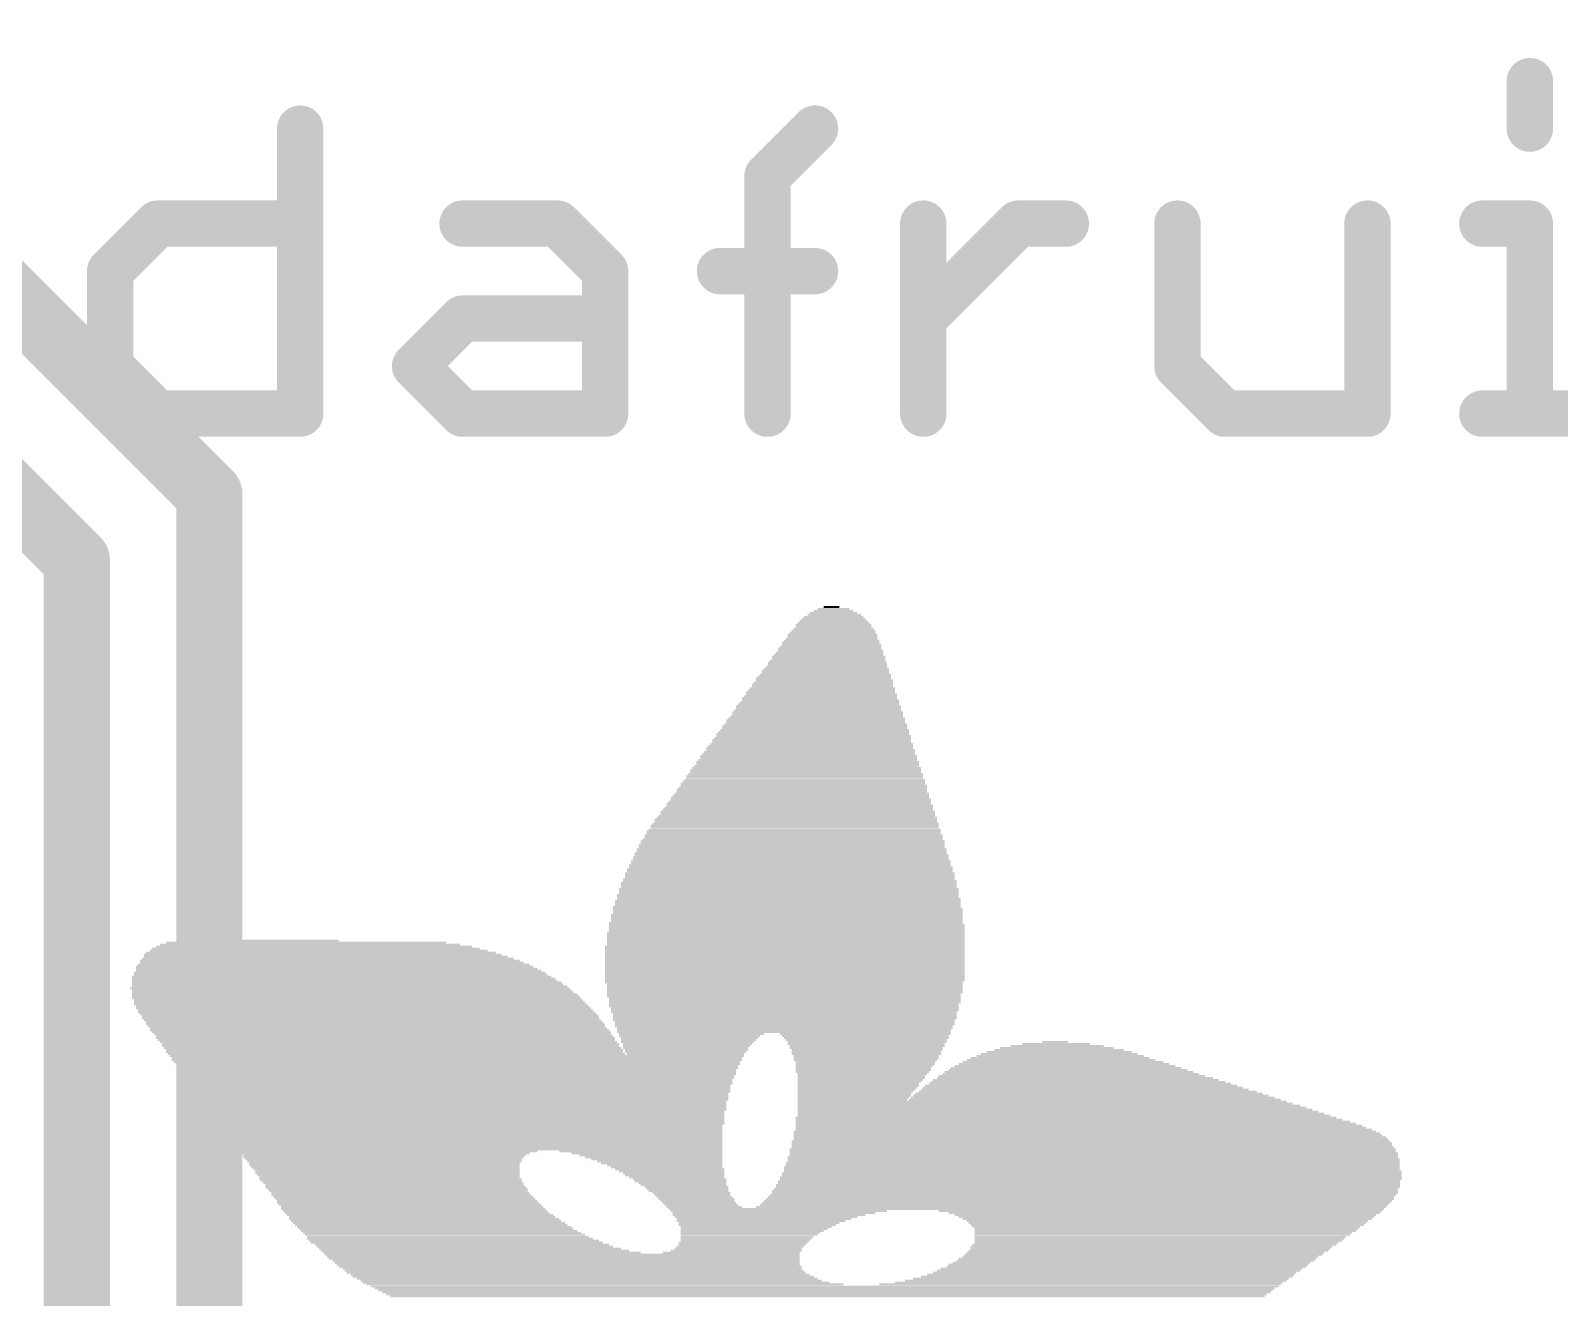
# Model space of a CAD drawing. Extents: x 0 to 40, y -0.1 to 39.1.
# Drawn here: x 27 to 32.86, y 23.08 to 27.94 of the extents above; entities that cross this region are included whole.
import ezdxf

# ---------------------------------------------------------------- set-up
doc = ezdxf.new("R2010")
doc.units = 0
doc.layers.add('1', color=12, linetype='CONTINUOUS')
doc.layers.add('21', color=40, linetype='CONTINUOUS')

# ---------------------------------------------------------------- blocks, each defined once
blk = doc.blocks.new('RECT')
blk.add_solid([(-0.5, -0.5), (0.5, -0.5), (-0.5, 0.5), (0.5, 0.5)])

msp = doc.modelspace()

# ---------------------------------------------------------------- linework, layer by layer
at = {"layer": '1', "const_width": 0.254}
for points in [[(26.035, 27.813), (27.686, 26.162)], [(25.781, 27.305), (27.178, 25.908)], [(27.686, 26.162), (27.686, 13.081)], [(27.178, 25.908), (27.178, 13.335)]]:
    msp.add_lwpolyline(points, dxfattribs=at)
at = {"layer": '1', "const_width": 0.127}
for points in [[(27.7495, 26.162, 1), (27.6225, 26.162)], [(27.6411, 26.1171, 1), (27.7309, 26.2069)], [(27.2415, 25.908, 1), (27.1145, 25.908)], [(27.1331, 25.8631, 1), (27.2229, 25.9529)]]:
    msp.add_lwpolyline(points, format="xyb", dxfattribs=at)
at = {"layer": '21', "const_width": 0.1778}
for points in [[(32.7501, 27.7462), (32.7501, 27.564)], [(28.0344, 27.564), (28.0344, 26.4709)], [(29.8266, 27.3818), (30.0088, 27.564)], [(29.8266, 26.4709), (29.8266, 27.3818)], [(27.3056, 27.0175), (27.4878, 27.1997)], [(27.4878, 27.1997), (28.0344, 27.1997)], [(28.6572, 27.1997), (29.0216, 27.1997)], [(29.0216, 27.1997), (29.2038, 27.0175)], [(30.424, 26.4709), (30.424, 27.1997)], [(30.424, 26.8353), (30.7884, 27.1997)], [(30.7884, 27.1997), (30.9706, 27.1997)], [(31.3985, 27.1997), (31.3985, 26.6531)], [(32.1272, 26.4709), (32.1272, 27.1997)], [(32.5679, 27.1997), (32.7501, 27.1997)], [(32.7501, 27.1997), (32.7501, 26.4709)], [(27.3056, 26.6531), (27.3056, 27.0175)], [(29.2038, 27.0175), (29.2038, 26.4709)], [(29.6444, 27.0175), (30.0088, 27.0175)], [(28.475, 26.6531), (28.6572, 26.8353)], [(28.6572, 26.8353), (29.2038, 26.8353)], [(27.4878, 26.4709), (27.3056, 26.6531)], [(28.6572, 26.4709), (28.475, 26.6531)], [(31.3985, 26.6531), (31.5807, 26.4709)], [(28.0344, 26.4709), (27.4878, 26.4709)], [(29.2038, 26.4709), (28.6572, 26.4709)], [(31.5807, 26.4709), (32.1272, 26.4709)], [(32.5679, 26.4709), (32.9323, 26.4709)]]:
    msp.add_lwpolyline(points, dxfattribs=at)
at = {"layer": '21', "const_width": 0.0889}
for points in [[(32.7945, 27.7462, 1), (32.7056, 27.7462)], [(28.0788, 27.564, 1), (27.9899, 27.564)], [(30.0402, 27.5326, 1), (29.9773, 27.5955)], [(32.7056, 27.564, 1), (32.7945, 27.564)], [(29.871, 27.3818, 1), (29.7821, 27.3818)], [(29.7952, 27.4133, 1), (29.858, 27.3504)], [(27.4878, 27.2441, 1), (27.4878, 27.1552)], [(27.5192, 27.1682, 1), (27.4564, 27.2311)], [(28.0344, 27.1552, 1), (28.0344, 27.2441)], [(28.6572, 27.2441, 1), (28.6572, 27.1552)], [(29.053, 27.2311, 1), (28.9901, 27.1682)], [(29.0216, 27.1552, 1), (29.0216, 27.2441)], [(30.4684, 27.1997, 1), (30.3795, 27.1997)], [(30.7884, 27.2441, 1), (30.7884, 27.1552)], [(30.8198, 27.1682, 1), (30.7569, 27.2311)], [(30.9706, 27.1552, 1), (30.9706, 27.2441)], [(31.4429, 27.1997, 1), (31.354, 27.1997)], [(32.1717, 27.1997, 1), (32.0828, 27.1997)], [(32.5679, 27.2441, 1), (32.5679, 27.1552)], [(32.7945, 27.1997, 1), (32.7056, 27.1997)], [(32.7501, 27.1552, 1), (32.7501, 27.2441)], [(27.3501, 27.0175, 1), (27.2612, 27.0175)], [(27.2742, 27.0489, 1), (27.337, 26.986)], [(29.2482, 27.0175, 1), (29.1593, 27.0175)], [(29.1723, 26.986, 1), (29.2352, 27.0489)], [(29.6444, 27.0619, 1), (29.6444, 26.973)], [(30.0088, 26.973, 1), (30.0088, 27.0619)], [(28.6572, 26.8797, 1), (28.6572, 26.7908)], [(28.6886, 26.8038, 1), (28.6258, 26.8667)], [(29.2038, 26.7908, 1), (29.2038, 26.8797)], [(30.3926, 26.8667, 1), (30.4554, 26.8038)], [(27.337, 26.6845, 1), (27.2742, 26.6217)], [(28.5064, 26.6845, 1), (28.4436, 26.6217)], [(31.4299, 26.6845, 1), (31.3671, 26.6217)], [(27.2612, 26.6531, 1), (27.3501, 26.6531)], [(28.4436, 26.6845, 1), (28.5064, 26.6217)], [(31.354, 26.6531, 1), (31.4429, 26.6531)], [(27.4878, 26.5154, 1), (27.4878, 26.4264)], [(28.0344, 26.4264, 1), (28.0344, 26.5154)], [(28.6572, 26.5154, 1), (28.6572, 26.4264)], [(29.2038, 26.4264, 1), (29.2038, 26.5154)], [(31.5807, 26.5154, 1), (31.5807, 26.4264)], [(32.1272, 26.4264, 1), (32.1272, 26.5154)], [(32.5679, 26.5154, 1), (32.5679, 26.4264)], [(27.4564, 26.4395, 1), (27.5192, 26.5023)], [(27.9899, 26.4709, 1), (28.0788, 26.4709)], [(28.6258, 26.4395, 1), (28.6886, 26.5023)], [(29.1593, 26.4709, 1), (29.2482, 26.4709)], [(29.7821, 26.4709, 1), (29.871, 26.4709)], [(30.3795, 26.4709, 1), (30.4684, 26.4709)], [(31.5492, 26.4395, 1), (31.6121, 26.5023)], [(32.0828, 26.4709, 1), (32.1717, 26.4709)], [(32.7056, 26.4709, 1), (32.7945, 26.4709)]]:
    msp.add_lwpolyline(points, format="xyb", dxfattribs=at)

# ---------------------------------------------------------------- block references
at = {"layer": '21'}
for p, xscale, yscale in [((30.0797, 25.6762), 0.2591, 0.0076), ((30.0797, 25.6838), 0.2438, 0.0077), ((30.0797, 25.6915), 0.2286, 0.0076), ((30.0835, 25.6991), 0.2058, 0.0076), ((30.0797, 25.7067), 0.1829, 0.0076), ((30.0797, 25.7143), 0.1524, 0.0076), ((30.0797, 25.7219), 0.1219, 0.0077), ((30.0721, 25.7296), 0.0609, 0.0076), ((30.0759, 25.6229), 0.3429, 0.0076), ((30.0759, 25.6305), 0.3277, 0.0076), ((30.0797, 25.6381), 0.32, 0.0076), ((30.0797, 25.6457), 0.3048, 0.0077), ((30.0797, 25.661), 0.2896, 0.0076), ((30.0797, 25.6534), 0.2896, 0.0076), ((30.0797, 25.6686), 0.2743, 0.0076), ((30.0645, 25.5695), 0.3963, 0.0077), ((30.0683, 25.5619), 0.4039, 0.0076), ((30.0683, 25.5772), 0.3887, 0.0076), ((30.0721, 25.5848), 0.381, 0.0076), ((30.0683, 25.5924), 0.3733, 0.0076), ((30.0721, 25.6), 0.3657, 0.0076), ((30.0721, 25.6076), 0.3505, 0.0077), ((30.0759, 25.6153), 0.3429, 0.0076), ((30.053, 25.501), 0.4648, 0.0076), ((30.0568, 25.5162), 0.4572, 0.0076), ((30.0568, 25.5086), 0.4572, 0.0076), ((30.0568, 25.5238), 0.442, 0.0076), ((30.0607, 25.5391), 0.4343, 0.0076), ((30.0607, 25.5314), 0.4343, 0.0077), ((30.0607, 25.5467), 0.4191, 0.0076), ((30.0645, 25.5543), 0.4115, 0.0076), ((30.0416, 25.4552), 0.5182, 0.0077), ((30.0454, 25.4476), 0.5258, 0.0076), ((30.0454, 25.4629), 0.5106, 0.0076), ((30.0492, 25.4705), 0.503, 0.0076), ((30.0492, 25.4857), 0.4876, 0.0076), ((30.0492, 25.4781), 0.4876, 0.0076), ((30.053, 25.4933), 0.48, 0.0077), ((30.0302, 25.3867), 0.5867, 0.0076), ((30.0302, 25.4019), 0.5715, 0.0076), ((30.034, 25.3943), 0.5791, 0.0076), ((30.034, 25.4095), 0.5639, 0.0076), ((30.0378, 25.4171), 0.5563, 0.0077), ((30.0378, 25.4324), 0.541, 0.0076), ((30.0378, 25.4248), 0.541, 0.0076), ((30.0416, 25.44), 0.5334, 0.0076), ((30.0188, 25.3257), 0.6553, 0.0076), ((30.0188, 25.3333), 0.6401, 0.0076), ((30.0226, 25.3486), 0.6325, 0.0076), ((30.0226, 25.341), 0.6325, 0.0077), ((30.0225, 25.3562), 0.6172, 0.0076), ((30.0263, 25.3638), 0.6096, 0.0076), ((30.0264, 25.379), 0.5943, 0.0077), ((30.0302, 25.3714), 0.6019, 0.0076), ((30.0073, 25.2724), 0.7086, 0.0076), ((30.0111, 25.28), 0.701, 0.0076), ((30.0111, 25.2952), 0.6858, 0.0076), ((30.0111, 25.2876), 0.6858, 0.0076), ((30.0149, 25.3029), 0.6782, 0.0077), ((30.0149, 25.3105), 0.663, 0.0076), ((30.0188, 25.3181), 0.6553, 0.0076), ((29.9959, 25.219), 0.762, 0.0076), ((29.9959, 25.2114), 0.762, 0.0076), ((29.9997, 25.2267), 0.7544, 0.0077), ((30.0035, 25.2343), 0.7468, 0.0076), ((29.9997, 25.2419), 0.7391, 0.0076), ((30.0035, 25.2495), 0.7315, 0.0076), ((30.0073, 25.2571), 0.7239, 0.0076), ((30.0073, 25.2648), 0.7086, 0.0077), ((29.9844, 25.1581), 0.8306, 0.0076), ((29.9844, 25.1505), 0.8306, 0.0077), ((29.9845, 25.1657), 0.8153, 0.0076), ((29.9883, 25.1733), 0.8077, 0.0076), ((29.9883, 25.1886), 0.7925, 0.0077), ((29.9921, 25.1809), 0.8001, 0.0076), ((29.9921, 25.1962), 0.7849, 0.0076), ((29.9959, 25.2038), 0.7773, 0.0076), ((29.973, 25.0895), 0.8992, 0.0076), ((29.973, 25.1047), 0.884, 0.0076), ((29.973, 25.0971), 0.884, 0.0076), ((29.9769, 25.1124), 0.8763, 0.0077), ((29.9768, 25.12), 0.861, 0.0076), ((29.9806, 25.1352), 0.8534, 0.0076), ((29.9806, 25.1276), 0.8534, 0.0076), ((29.9806, 25.1428), 0.8382, 0.0076), ((29.9616, 25.0362), 0.9525, 0.0077), ((29.9616, 25.0514), 0.9373, 0.0076), ((29.9654, 25.0438), 0.9449, 0.0076), ((29.9654, 25.059), 0.9296, 0.0076), ((29.9692, 25.0666), 0.922, 0.0076), ((29.9692, 25.0819), 0.9068, 0.0076), ((29.9692, 25.0743), 0.9068, 0.0077), ((29.9464, 24.9752), 1.0135, 0.0076), ((29.9502, 24.9828), 1.0059, 0.0076), ((29.9501, 24.9981), 0.9906, 0.0077), ((29.954, 24.9904), 0.9983, 0.0076), ((29.954, 25.0057), 0.9829, 0.0076), ((29.9578, 25.0133), 0.9753, 0.0076), ((29.9578, 25.0285), 0.9601, 0.0076), ((29.9578, 25.0209), 0.9601, 0.0076), ((29.9349, 24.9142), 1.082, 0.0076), ((29.9387, 24.9219), 1.0744, 0.0077), ((29.9387, 24.9295), 1.0592, 0.0076), ((29.9425, 24.9447), 1.0516, 0.0076), ((29.9425, 24.9371), 1.0516, 0.0076), ((29.9426, 24.9523), 1.0363, 0.0076), ((29.9464, 24.96), 1.0287, 0.0077), ((29.9502, 24.9676), 1.0211, 0.0076), ((29.9273, 24.8685), 1.1278, 0.0076), ((29.9273, 24.8609), 1.1278, 0.0076), ((29.9311, 24.8761), 1.1202, 0.0076), ((29.9311, 24.8914), 1.1049, 0.0076), ((29.9311, 24.8838), 1.1049, 0.0077), ((29.9349, 24.899), 1.0972, 0.0076), ((29.9349, 24.9066), 1.082, 0.0076), ((29.9197, 24.7999), 1.1887, 0.0076), ((29.9197, 24.8152), 1.1735, 0.0076), ((29.9197, 24.8076), 1.1735, 0.0077), ((29.9235, 24.8304), 1.1659, 0.0076), ((29.9235, 24.8228), 1.1659, 0.0076), ((29.9235, 24.838), 1.1506, 0.0076), ((29.9273, 24.8533), 1.143, 0.0076), ((29.9273, 24.8457), 1.143, 0.0077), ((29.9121, 24.739), 1.2345, 0.0076), ((29.9159, 24.7542), 1.2269, 0.0076), ((29.9159, 24.7466), 1.2269, 0.0076), ((29.9159, 24.7695), 1.2115, 0.0077), ((29.9159, 24.7618), 1.2115, 0.0076), ((29.9159, 24.7847), 1.1963, 0.0076), ((29.9197, 24.7771), 1.2039, 0.0076), ((29.9197, 24.7923), 1.1887, 0.0076), ((29.9083, 24.6856), 1.2725, 0.0076), ((29.9121, 24.7085), 1.2649, 0.0076), ((29.9121, 24.7009), 1.2649, 0.0076), ((29.9121, 24.6933), 1.2649, 0.0077), ((29.9121, 24.7237), 1.2497, 0.0076), ((29.9121, 24.7161), 1.2497, 0.0076), ((29.9159, 24.7314), 1.2421, 0.0077), ((29.9044, 24.6247), 1.3106, 0.0076), ((29.9082, 24.6475), 1.303, 0.0076), ((29.9082, 24.6399), 1.303, 0.0076), ((29.9082, 24.6323), 1.303, 0.0076), ((29.9082, 24.6704), 1.2878, 0.0076), ((29.9082, 24.6628), 1.2878, 0.0076), ((29.9082, 24.6552), 1.2878, 0.0077), ((29.9121, 24.678), 1.2801, 0.0076), ((29.9007, 24.579), 1.3335, 0.0077), ((29.9045, 24.5713), 1.3411, 0.0076), ((29.9045, 24.5637), 1.3411, 0.0076), ((29.9045, 24.6018), 1.3259, 0.0076), ((29.9045, 24.5942), 1.3259, 0.0076), ((29.9045, 24.5866), 1.3259, 0.0076), ((29.9044, 24.6171), 1.3106, 0.0077), ((29.9083, 24.6094), 1.3183, 0.0076), ((29.8968, 24.518), 1.3564, 0.0076), ((29.9006, 24.5104), 1.364, 0.0076), ((29.9006, 24.5485), 1.3488, 0.0076), ((29.9006, 24.5409), 1.3488, 0.0077), ((29.9006, 24.5332), 1.3488, 0.0076), ((29.9006, 24.5256), 1.3488, 0.0076), ((29.9045, 24.5561), 1.3411, 0.0076), ((27.8813, 24.4494), 0.602, 0.0076), ((29.8968, 24.4799), 1.3716, 0.0076), ((29.8968, 24.4723), 1.3716, 0.0076), ((29.8968, 24.4647), 1.3716, 0.0077), ((29.8968, 24.457), 1.3716, 0.0076), ((29.8968, 24.4494), 1.3716, 0.0076), ((29.9006, 24.5028), 1.364, 0.0077), ((29.9006, 24.4951), 1.364, 0.0076), ((29.9006, 24.4875), 1.364, 0.0076), ((28.1213, 24.3961), 1.3716, 0.0076), ((28.1328, 24.3885), 1.3945, 0.0077), ((28.1137, 24.4037), 1.3411, 0.0076), ((28.1061, 24.4113), 1.2954, 0.0076), ((28.0947, 24.4189), 1.2573, 0.0076), ((28.0871, 24.4266), 1.2115, 0.0077), ((28.0718, 24.4342), 1.1506, 0.0076), ((28.0566, 24.4418), 1.0744, 0.0076), ((29.893, 24.4266), 1.3792, 0.0077), ((29.893, 24.4189), 1.3792, 0.0076), ((29.893, 24.4113), 1.3792, 0.0076), ((29.893, 24.4037), 1.3792, 0.0076), ((29.893, 24.3961), 1.3792, 0.0076), ((29.893, 24.3885), 1.3792, 0.0077), ((29.8968, 24.4418), 1.3716, 0.0076), ((29.8968, 24.4342), 1.3716, 0.0076), ((28.1861, 24.3275), 1.5774, 0.0076), ((28.1671, 24.3504), 1.524, 0.0077), ((28.1747, 24.3427), 1.5392, 0.0076), ((28.1823, 24.3351), 1.5544, 0.0076), ((28.1633, 24.358), 1.5011, 0.0076), ((28.148, 24.3732), 1.4554, 0.0076), ((28.1557, 24.3656), 1.4707, 0.0076), ((28.1404, 24.3808), 1.425, 0.0076), ((29.893, 24.3808), 1.3792, 0.0076), ((29.893, 24.3732), 1.3792, 0.0076), ((29.893, 24.3656), 1.3792, 0.0076), ((29.893, 24.358), 1.3792, 0.0076), ((29.893, 24.3504), 1.3792, 0.0077), ((29.893, 24.3427), 1.3792, 0.0076), ((29.893, 24.3351), 1.3792, 0.0076), ((29.893, 24.3275), 1.3792, 0.0076), ((28.1937, 24.3123), 1.6078, 0.0077), ((28.2014, 24.3046), 1.6231, 0.0076), ((28.2051, 24.297), 1.6307, 0.0076), ((28.2127, 24.2894), 1.6459, 0.0076), ((28.2166, 24.2818), 1.6536, 0.0076), ((28.2242, 24.2742), 1.6688, 0.0077), ((28.1899, 24.3199), 1.585, 0.0076), ((29.893, 24.3199), 1.3792, 0.0076), ((29.893, 24.3123), 1.3792, 0.0077), ((29.893, 24.3046), 1.3792, 0.0076), ((29.893, 24.297), 1.3792, 0.0076), ((29.8892, 24.2894), 1.3716, 0.0076), ((29.893, 24.2818), 1.364, 0.0076), ((29.893, 24.2742), 1.364, 0.0077), ((28.2242, 24.2665), 1.684, 0.0076), ((28.2318, 24.2589), 1.684, 0.0076), ((28.2356, 24.2513), 1.6917, 0.0076), ((28.2432, 24.2437), 1.7069, 0.0076), ((28.2471, 24.2361), 1.7145, 0.0077), ((28.2508, 24.2284), 1.7221, 0.0076), ((28.2585, 24.2208), 1.7222, 0.0076), ((28.2623, 24.2132), 1.7298, 0.0076), ((29.893, 24.2665), 1.364, 0.0076), ((29.893, 24.2589), 1.364, 0.0076), ((29.893, 24.2513), 1.364, 0.0076), ((29.8892, 24.2437), 1.3564, 0.0076), ((29.8892, 24.2361), 1.3564, 0.0077), ((29.893, 24.2284), 1.3488, 0.0076), ((29.893, 24.2208), 1.3488, 0.0076), ((29.893, 24.2132), 1.3488, 0.0076), ((28.2661, 24.2056), 1.7374, 0.0076), ((28.2737, 24.198), 1.7373, 0.0077), ((28.2776, 24.1903), 1.7449, 0.0076), ((28.2852, 24.1827), 1.745, 0.0076), ((28.289, 24.1751), 1.7526, 0.0076), ((28.2966, 24.1675), 1.7526, 0.0076), ((28.3042, 24.1599), 1.7526, 0.0077), ((28.3042, 24.1522), 1.7526, 0.0076), ((29.8892, 24.2056), 1.3411, 0.0076), ((29.8892, 24.198), 1.3411, 0.0077), ((29.893, 24.1903), 1.3335, 0.0076), ((29.893, 24.1827), 1.3335, 0.0076), ((29.8892, 24.1751), 1.3259, 0.0076), ((29.893, 24.1675), 1.3182, 0.0076), ((29.893, 24.1599), 1.3182, 0.0077), ((29.893, 24.1522), 1.3182, 0.0076), ((28.3118, 24.1446), 1.7526, 0.0076), ((28.3195, 24.137), 1.7526, 0.0076), ((28.3233, 24.1294), 1.7602, 0.0076), ((28.3271, 24.1218), 1.7526, 0.0077), ((28.3347, 24.1141), 1.7526, 0.0076), ((28.3385, 24.1065), 1.7602, 0.0076), ((28.3461, 24.0989), 1.7602, 0.0076), ((29.8892, 24.1446), 1.3106, 0.0076), ((29.893, 24.137), 1.303, 0.0076), ((29.893, 24.1294), 1.303, 0.0076), ((29.8892, 24.1218), 1.2954, 0.0077), ((29.893, 24.1141), 1.2878, 0.0076), ((29.8892, 24.1065), 1.2802, 0.0076), ((29.8892, 24.0989), 1.2802, 0.0076), ((28.3499, 24.0913), 1.7526, 0.0076), ((28.3576, 24.0837), 1.7526, 0.0077), ((28.3614, 24.076), 1.7602, 0.0076), ((28.3652, 24.0684), 1.7526, 0.0076), ((28.3728, 24.0608), 1.7526, 0.0076), ((28.3804, 24.0532), 1.7526, 0.0076), ((28.3804, 24.0456), 1.7526, 0.0077), ((28.388, 24.0379), 1.7526, 0.0076), ((29.5272, 24.0837), 0.541, 0.0077), ((29.5349, 24.0913), 0.5563, 0.0076), ((29.5272, 24.076), 0.5258, 0.0076), ((29.5234, 24.0684), 0.5182, 0.0076), ((29.5196, 24.0608), 0.5106, 0.0076), ((29.5158, 24.0456), 0.4876, 0.0077), ((29.512, 24.0379), 0.48, 0.0076), ((29.5197, 24.0532), 0.4953, 0.0076), ((30.2016, 24.0913), 0.6554, 0.0076), ((30.2016, 24.0837), 0.64, 0.0077), ((30.2054, 24.076), 0.6324, 0.0076), ((30.2054, 24.0684), 0.6172, 0.0076), ((30.2092, 24.0608), 0.6096, 0.0076), ((30.2054, 24.0532), 0.602, 0.0076), ((30.2092, 24.0456), 0.5944, 0.0077), ((30.2054, 24.0379), 0.5868, 0.0076), ((30.937, 24.0379), 0.4343, 0.0076), ((30.937, 24.0456), 0.3581, 0.0077), ((30.9332, 24.0532), 0.2591, 0.0076), ((30.9293, 24.0608), 0.099, 0.0076), ((28.3957, 24.0303), 1.7526, 0.0076), ((28.3957, 24.0227), 1.7526, 0.0076), ((28.4033, 24.0151), 1.7526, 0.0076), ((28.6357, 24.0075), 2.2022, 0.0077), ((28.6357, 23.9998), 2.187, 0.0076), ((28.6357, 23.9922), 2.187, 0.0076), ((28.6357, 23.9846), 2.1717, 0.0076), ((28.6395, 23.977), 2.164, 0.0076), ((29.5158, 24.0303), 0.4724, 0.0076), ((29.512, 24.0227), 0.4648, 0.0076), ((29.512, 24.0151), 0.4496, 0.0076), ((30.2093, 24.0303), 0.5791, 0.0076), ((30.2055, 24.0227), 0.5715, 0.0076), ((30.2055, 24.0151), 0.5715, 0.0076), ((30.2054, 24.0075), 0.5562, 0.0077), ((30.2054, 23.9998), 0.5562, 0.0076), ((30.2016, 23.9922), 0.5486, 0.0076), ((30.2016, 23.9846), 0.5334, 0.0076), ((30.2016, 23.977), 0.5334, 0.0076), ((30.9636, 23.977), 0.8078, 0.0076), ((30.9598, 23.9846), 0.7696, 0.0076), ((30.9522, 23.9922), 0.7239, 0.0076), ((30.9484, 23.9998), 0.6858, 0.0076), ((30.9484, 24.0075), 0.6401, 0.0077), ((30.9446, 24.0151), 0.6019, 0.0076), ((30.9446, 24.0227), 0.5563, 0.0076), ((30.9446, 24.0303), 0.4953, 0.0076), ((28.6395, 23.9694), 2.1488, 0.0077), ((28.6395, 23.9617), 2.1488, 0.0076), ((28.6395, 23.9541), 2.1336, 0.0076), ((28.6433, 23.9465), 2.126, 0.0076), ((28.6471, 23.9389), 2.1184, 0.0076), ((28.6433, 23.9313), 2.1108, 0.0077), ((28.6471, 23.9236), 2.1031, 0.0076), ((30.1978, 23.9694), 0.5258, 0.0077), ((30.194, 23.9617), 0.5182, 0.0076), ((30.194, 23.9541), 0.5182, 0.0076), ((30.1902, 23.9465), 0.5105, 0.0076), ((30.1902, 23.9389), 0.4953, 0.0076), ((30.1864, 23.9313), 0.4877, 0.0077), ((30.1864, 23.9236), 0.4877, 0.0076), ((31.0055, 23.9236), 1.0592, 0.0076), ((30.9941, 23.9313), 1.0211, 0.0077), ((30.9903, 23.9389), 0.983, 0.0076), ((30.9827, 23.9465), 0.9525, 0.0076), ((30.9788, 23.9541), 0.9144, 0.0076), ((30.9713, 23.9617), 0.8839, 0.0076), ((30.9674, 23.9694), 0.8458, 0.0077), ((28.6471, 23.916), 2.0879, 0.0076), ((28.6471, 23.9084), 2.0879, 0.0076), ((28.651, 23.9008), 2.0803, 0.0076), ((28.6509, 23.8932), 2.065, 0.0077), ((28.6547, 23.8855), 2.0574, 0.0076), ((28.6547, 23.8779), 2.0574, 0.0076), ((28.6586, 23.8703), 2.0497, 0.0076), ((28.6586, 23.8627), 2.0345, 0.0076), ((30.1749, 23.9008), 0.4648, 0.0076), ((30.1749, 23.8932), 0.4648, 0.0077), ((30.1711, 23.8855), 0.4572, 0.0076), ((30.1673, 23.8779), 0.4496, 0.0076), ((30.1635, 23.8703), 0.442, 0.0076), ((30.1597, 23.8627), 0.4344, 0.0076), ((30.1826, 23.916), 0.4801, 0.0076), ((30.1788, 23.9084), 0.4725, 0.0076), ((31.0589, 23.8627), 1.3335, 0.0076), ((31.055, 23.8703), 1.2954, 0.0076), ((31.0437, 23.8779), 1.2573, 0.0076), ((31.036, 23.8855), 1.2268, 0.0076), ((31.0284, 23.8932), 1.1963, 0.0077), ((31.0246, 23.9008), 1.1583, 0.0076), ((31.017, 23.9084), 1.1277, 0.0076), ((31.0094, 23.916), 1.0973, 0.0076), ((28.6623, 23.8551), 2.0269, 0.0077), ((28.6623, 23.8474), 2.0269, 0.0076), ((28.6662, 23.8398), 2.0193, 0.0076), ((28.6662, 23.8322), 2.0041, 0.0076), ((28.67, 23.8246), 1.9964, 0.0076), ((28.67, 23.817), 1.9964, 0.0077), ((28.6738, 23.8093), 1.9888, 0.0076), ((28.6776, 23.8017), 1.9812, 0.0076), ((30.1597, 23.8551), 0.4344, 0.0077), ((30.8912, 23.8246), 1.8974, 0.0076), ((30.9293, 23.8017), 1.9736, 0.0076), ((30.1559, 23.8474), 0.4267, 0.0076), ((30.1521, 23.8398), 0.4191, 0.0076), ((30.8798, 23.8322), 1.8745, 0.0076), ((30.9065, 23.817), 1.9279, 0.0077), ((30.9179, 23.8093), 1.9507, 0.0076), ((31.0817, 23.8398), 1.425, 0.0076), ((31.0741, 23.8474), 1.3944, 0.0076), ((31.0665, 23.8551), 1.364, 0.0077), ((28.6738, 23.7941), 1.9736, 0.0076), ((28.6776, 23.7865), 1.966, 0.0076), ((28.6814, 23.7789), 1.9584, 0.0077), ((28.6852, 23.7712), 1.9507, 0.0076), ((28.6852, 23.7636), 1.9507, 0.0076), ((28.6891, 23.756), 1.9431, 0.0076), ((28.6928, 23.7484), 1.9355, 0.0076), ((30.9712, 23.7712), 2.0726, 0.0076), ((30.9979, 23.756), 2.126, 0.0076), ((31.0093, 23.7484), 2.1488, 0.0076), ((30.9827, 23.7636), 2.0955, 0.0076), ((30.9636, 23.7789), 2.0422, 0.0077), ((30.9408, 23.7941), 1.9965, 0.0076), ((30.9522, 23.7865), 2.0193, 0.0076), ((28.6928, 23.7408), 1.9203, 0.0077), ((28.6928, 23.7331), 1.9203, 0.0076), ((28.6967, 23.7255), 1.9127, 0.0076), ((28.7005, 23.7179), 1.905, 0.0076), ((28.7043, 23.7103), 1.8974, 0.0076), ((28.7043, 23.7027), 1.8974, 0.0077), ((28.7081, 23.695), 1.8898, 0.0076), ((28.7119, 23.6874), 1.8822, 0.0076), ((31.0436, 23.7179), 2.2326, 0.0076), ((31.0665, 23.6874), 2.2784, 0.0076), ((31.0513, 23.7103), 2.2479, 0.0076), ((31.0551, 23.7027), 2.2555, 0.0077), ((31.0627, 23.695), 2.2707, 0.0076), ((31.0398, 23.7255), 2.2098, 0.0076), ((31.0208, 23.7408), 2.1717, 0.0077), ((31.0284, 23.7331), 2.1869, 0.0076), ((28.7157, 23.6798), 1.8746, 0.0076), ((28.7157, 23.6722), 1.8746, 0.0076), ((28.7196, 23.6646), 1.8669, 0.0077), ((28.7233, 23.6569), 1.8593, 0.0076), ((28.7233, 23.6493), 1.8593, 0.0076), ((28.3728, 23.6417), 1.143, 0.0076), ((28.3614, 23.6341), 1.1049, 0.0076), ((28.3575, 23.6265), 1.0821, 0.0077), ((29.3406, 23.6417), 0.6249, 0.0076), ((29.3634, 23.6341), 0.5792, 0.0076), ((29.3787, 23.6265), 0.5487, 0.0077), ((31.074, 23.6493), 2.3241, 0.0076), ((31.074, 23.6417), 2.3241, 0.0076), ((31.0779, 23.6341), 2.3318, 0.0076), ((31.0779, 23.6265), 2.3318, 0.0077), ((31.0665, 23.6798), 2.2936, 0.0076), ((31.0703, 23.6722), 2.3012, 0.0076), ((31.0703, 23.6646), 2.3012, 0.0077), ((31.0741, 23.6569), 2.3088, 0.0076), ((28.3538, 23.6188), 1.0745, 0.0076), ((28.3538, 23.6112), 1.0591, 0.0076), ((28.3575, 23.6036), 1.0515, 0.0076), ((28.3575, 23.596), 1.0363, 0.0076), ((28.3575, 23.5884), 1.0363, 0.0077), ((28.3614, 23.5807), 1.0287, 0.0076), ((28.3651, 23.5731), 1.0211, 0.0076), ((28.369, 23.5655), 1.0134, 0.0076), ((29.3901, 23.6188), 0.5258, 0.0076), ((29.4015, 23.6112), 0.503, 0.0076), ((29.413, 23.6036), 0.4801, 0.0076), ((29.4206, 23.596), 0.4649, 0.0076), ((29.432, 23.5884), 0.442, 0.0077), ((29.4396, 23.5807), 0.4268, 0.0076), ((29.4511, 23.5731), 0.4191, 0.0076), ((29.4587, 23.5655), 0.4039, 0.0076), ((31.0703, 23.5807), 2.3622, 0.0076), ((31.0703, 23.5731), 2.3622, 0.0076), ((31.0741, 23.5655), 2.3698, 0.0076), ((31.0741, 23.596), 2.3546, 0.0076), ((31.0741, 23.5884), 2.3546, 0.0077), ((31.0741, 23.6188), 2.3394, 0.0076), ((31.0779, 23.6112), 2.347, 0.0076), ((31.0779, 23.6036), 2.347, 0.0076), ((28.369, 23.5579), 1.0134, 0.0076), ((28.3728, 23.5503), 1.0058, 0.0077), ((28.3766, 23.5426), 0.9982, 0.0076), ((28.3804, 23.535), 1.0058, 0.0076), ((28.3842, 23.5274), 0.9982, 0.0076), ((28.3919, 23.5198), 0.9983, 0.0076), ((28.3957, 23.5122), 0.9906, 0.0077), ((29.4663, 23.5579), 0.3886, 0.0076), ((29.4701, 23.5503), 0.381, 0.0077), ((29.4777, 23.5426), 0.3658, 0.0076), ((29.4892, 23.535), 0.3581, 0.0076), ((29.493, 23.5274), 0.3505, 0.0076), ((29.5006, 23.5198), 0.3353, 0.0076), ((29.5044, 23.5122), 0.3277, 0.0077), ((31.0551, 23.5122), 2.3927, 0.0077), ((31.0589, 23.5274), 2.3851, 0.0076), ((31.0589, 23.5198), 2.3851, 0.0076), ((31.0665, 23.5426), 2.3851, 0.0076), ((31.0665, 23.535), 2.3851, 0.0076), ((31.0703, 23.5579), 2.3774, 0.0076), ((31.0703, 23.5503), 2.3774, 0.0077), ((28.3995, 23.5045), 0.9982, 0.0076), ((28.4071, 23.4969), 0.9982, 0.0076), ((28.4109, 23.4893), 0.9906, 0.0076), ((28.4185, 23.4817), 0.9906, 0.0076), ((28.4223, 23.4741), 0.9982, 0.0077), ((28.43, 23.4664), 0.9983, 0.0076), ((28.4376, 23.4588), 0.9982, 0.0076), ((28.4452, 23.4512), 0.9982, 0.0076), ((29.5158, 23.5045), 0.32, 0.0076), ((29.5196, 23.4969), 0.3124, 0.0076), ((29.5234, 23.4893), 0.3048, 0.0076), ((29.5349, 23.4817), 0.2971, 0.0076), ((29.5387, 23.4741), 0.2895, 0.0077), ((29.5463, 23.4664), 0.2896, 0.0076), ((29.5539, 23.4588), 0.2896, 0.0076), ((29.5577, 23.4512), 0.282, 0.0076), ((31.017, 23.4512), 2.4079, 0.0076), ((31.0246, 23.4588), 2.4079, 0.0076), ((31.0284, 23.4664), 2.4003, 0.0076), ((31.036, 23.4741), 2.4003, 0.0077), ((31.0437, 23.4893), 2.4003, 0.0076), ((31.0437, 23.4817), 2.4003, 0.0076), ((31.0475, 23.4969), 2.3927, 0.0076), ((31.0551, 23.5045), 2.3927, 0.0076), ((28.449, 23.4436), 1.0058, 0.0076), ((28.4566, 23.436), 1.0058, 0.0077), ((28.4642, 23.4283), 1.0059, 0.0076), ((28.4681, 23.4207), 1.0135, 0.0076), ((28.4757, 23.4131), 1.0135, 0.0076), ((28.4833, 23.4055), 1.0134, 0.0076), ((28.4947, 23.3979), 1.0211, 0.0077), ((28.5023, 23.3902), 1.0211, 0.0076), ((29.5654, 23.4436), 0.2819, 0.0076), ((29.573, 23.436), 0.2819, 0.0077), ((29.5844, 23.4283), 0.2896, 0.0076), ((30.8188, 23.4207), 2.7432, 0.0076), ((29.8701, 23.4131), 0.8306, 0.0076), ((29.8511, 23.4055), 0.7772, 0.0076), ((29.8321, 23.3979), 0.7391, 0.0077), ((29.8206, 23.3902), 0.701, 0.0076), ((30.9903, 23.4283), 2.4155, 0.0076), ((31.0017, 23.436), 2.408, 0.0077), ((31.0094, 23.4436), 2.4079, 0.0076), ((31.3331, 23.4131), 1.6993, 0.0076), ((31.3484, 23.4055), 1.6536, 0.0076), ((31.3522, 23.3979), 1.6154, 0.0077), ((31.356, 23.3902), 1.5926, 0.0076), ((28.5099, 23.3826), 1.0363, 0.0076), ((28.5175, 23.375), 1.0363, 0.0076), ((28.529, 23.3674), 1.044, 0.0076), ((28.5367, 23.3598), 1.0439, 0.0077), ((28.548, 23.3521), 1.0515, 0.0076), ((28.5557, 23.3445), 1.0516, 0.0076), ((28.5671, 23.3369), 1.0592, 0.0076), ((29.813, 23.3826), 0.6706, 0.0076), ((29.8016, 23.375), 0.6477, 0.0076), ((29.7939, 23.3674), 0.6172, 0.0076), ((29.7863, 23.3598), 0.602, 0.0077), ((29.7825, 23.3521), 0.5792, 0.0076), ((29.7749, 23.3445), 0.5639, 0.0076), ((29.7673, 23.3369), 0.5487, 0.0076), ((31.3599, 23.3826), 1.5697, 0.0076), ((31.3599, 23.375), 1.5393, 0.0076), ((31.3598, 23.3674), 1.524, 0.0076), ((31.3599, 23.3598), 1.5087, 0.0077), ((31.356, 23.3521), 1.4859, 0.0076), ((31.356, 23.3445), 1.4707, 0.0076), ((31.3522, 23.3369), 1.463, 0.0076), ((28.5785, 23.3293), 1.0668, 0.0076), ((28.59, 23.3217), 1.0744, 0.0077), ((28.6014, 23.314), 1.082, 0.0076), ((28.609, 23.3064), 1.0973, 0.0076), ((28.6242, 23.2988), 1.1125, 0.0076), ((28.6357, 23.2912), 1.1202, 0.0076), ((28.6547, 23.2836), 1.1277, 0.0077), ((28.6662, 23.2759), 1.1354, 0.0076), ((29.7216, 23.2759), 0.4877, 0.0076), ((29.733, 23.2912), 0.4953, 0.0076), ((29.7292, 23.2836), 0.4877, 0.0077), ((29.7596, 23.3293), 0.5334, 0.0076), ((29.7558, 23.3217), 0.5258, 0.0077), ((29.7482, 23.314), 0.5106, 0.0076), ((29.7444, 23.3064), 0.503, 0.0076), ((29.7406, 23.2988), 0.4953, 0.0076), ((31.2989, 23.2759), 1.3868, 0.0076), ((31.3103, 23.2836), 1.3944, 0.0077), ((31.3446, 23.3293), 1.4478, 0.0076), ((31.3408, 23.3217), 1.4402, 0.0077), ((31.3331, 23.314), 1.4249, 0.0076), ((31.3255, 23.2988), 1.4097, 0.0076), ((31.3179, 23.2912), 1.3945, 0.0076), ((31.3294, 23.3064), 1.4173, 0.0076), ((28.6852, 23.2683), 1.1582, 0.0076), ((28.7043, 23.2607), 1.1811, 0.0076), ((28.7309, 23.2531), 1.2192, 0.0076), ((29.0396, 23.2455), 1.8211, 0.0077), ((29.0434, 23.2378), 1.8135, 0.0076), ((29.0472, 23.2302), 1.8059, 0.0076), ((29.0548, 23.2226), 1.7907, 0.0076), ((29.0586, 23.215), 1.783, 0.0076), ((29.6873, 23.2531), 0.5257, 0.0076), ((29.7063, 23.2607), 0.503, 0.0076), ((29.714, 23.2683), 0.4877, 0.0076), ((31.2227, 23.215), 1.3716, 0.0076), ((31.2379, 23.2226), 1.3716, 0.0076), ((31.2455, 23.2302), 1.3716, 0.0076), ((31.257, 23.2378), 1.364, 0.0076), ((31.2684, 23.2455), 1.3716, 0.0077), ((31.276, 23.2531), 1.3716, 0.0076), ((31.2874, 23.2607), 1.3793, 0.0076), ((31.2951, 23.2683), 1.3792, 0.0076), ((29.0624, 23.2074), 1.7754, 0.0077), ((29.0701, 23.1997), 1.7755, 0.0076), ((29.0777, 23.1921), 1.7603, 0.0076), ((29.0853, 23.1845), 1.7602, 0.0076), ((29.0929, 23.1769), 1.7602, 0.0076), ((29.1081, 23.1693), 1.7602, 0.0077), ((29.1196, 23.1616), 1.7679, 0.0076), ((31.1275, 23.1616), 1.4249, 0.0076), ((31.1426, 23.1693), 1.4097, 0.0077), ((31.1579, 23.1769), 1.3944, 0.0076), ((31.1732, 23.1845), 1.3945, 0.0076), ((31.1846, 23.1921), 1.3868, 0.0076), ((31.2036, 23.1997), 1.3792, 0.0076), ((31.2113, 23.2074), 1.3793, 0.0077), ((29.1348, 23.154), 1.7678, 0.0076), ((29.1501, 23.1464), 1.7679, 0.0076), ((29.1691, 23.1388), 1.7907, 0.0076), ((29.2034, 23.1312), 1.8288, 0.0077), ((30.0454, 23.1235), 3.4824, 0.0076), ((30.0454, 23.1159), 3.4518, 0.0076), ((30.0492, 23.1083), 3.429, 0.0076), ((30.053, 23.1007), 3.4062, 0.0076), ((31.0246, 23.1312), 1.5393, 0.0077), ((31.0589, 23.1388), 1.4859, 0.0076), ((31.0855, 23.1464), 1.463, 0.0076), ((31.1046, 23.154), 1.4402, 0.0076), ((30.053, 23.0931), 3.3756, 0.0077), ((30.0568, 23.0854), 3.3528, 0.0076)]:
    msp.add_blockref('RECT', p, dxfattribs=dict(at, xscale=xscale, yscale=yscale))

doc.saveas('drawing.dxf')
